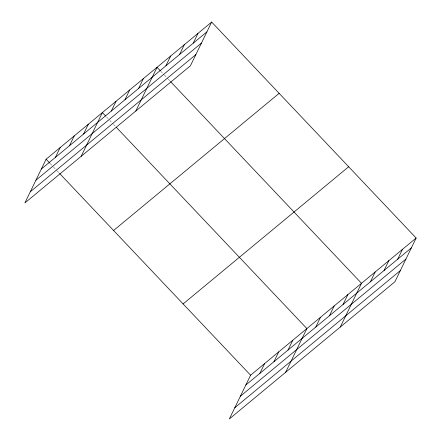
<?xml version="1.0" encoding="UTF-8"?>
<svg xmlns="http://www.w3.org/2000/svg" width="441" height="441" viewBox="0 0 441 441"><rect width="100%" height="100%" fill="white"/><g stroke="black" fill="none" stroke-linecap="round" stroke-linejoin="round"><path stroke-width="0.33" stroke-dasharray="2.21 1.65" d="M160.75 71.249L164.002 74.689M164.471 75.179L167.729 78.619M168.192 79.11L170.055 81.078M106.579 117.003L109.374 119.952M109.837 120.443L113.094 123.882M113.558 124.379L115.889 126.832M50.291 163.639L53.085 166.588M53.548 167.078L56.806 170.518M57.269 171.014L59.133 172.977"/><path stroke-width="0.66" d="M211.658 22.05L46.101 159.218L24.861 202.965L190.413 65.797L211.658 22.05L416.139 238.035L394.899 281.782L229.342 418.95L250.587 375.203L416.139 238.035M55.406 157.376L60.174 147.559M69.48 145.717L74.248 135.894M83.553 134.058L88.321 124.235M81.15 156.323L102.389 112.576L105.647 116.022M111.281 111.082L116.049 101.265M124.941 99.765L129.709 89.947M138.601 88.448L143.364 78.63M135.784 111.06L157.024 67.313L160.281 70.753M165.915 65.819L170.684 55.996M179.575 54.502L184.344 44.684M193.23 43.185L197.998 33.367M259.887 373.362L264.655 363.544M273.96 361.703L278.729 351.885M288.034 350.044L292.802 340.226M285.63 372.314L306.875 328.567L116.352 127.328M315.767 327.068L320.53 317.25M329.421 315.75L334.19 305.933M343.081 304.439L347.85 294.621M340.265 327.051L361.51 283.304L170.518 81.568M370.396 281.805L375.164 271.987M384.056 270.487L388.824 260.67M397.716 259.17L402.484 249.352M41.333 169.035L206.89 31.868M35.897 180.231L201.454 43.064M30.297 191.763L195.854 54.601M113.58 230.489L279.136 93.327M183.103 303.926L348.66 166.764M245.819 385.021L411.37 247.859M240.378 396.216L405.935 259.054M234.777 407.754L400.334 270.587M46.101 159.218L49.827 163.148M59.596 173.467L250.587 375.203"/></g></svg>
